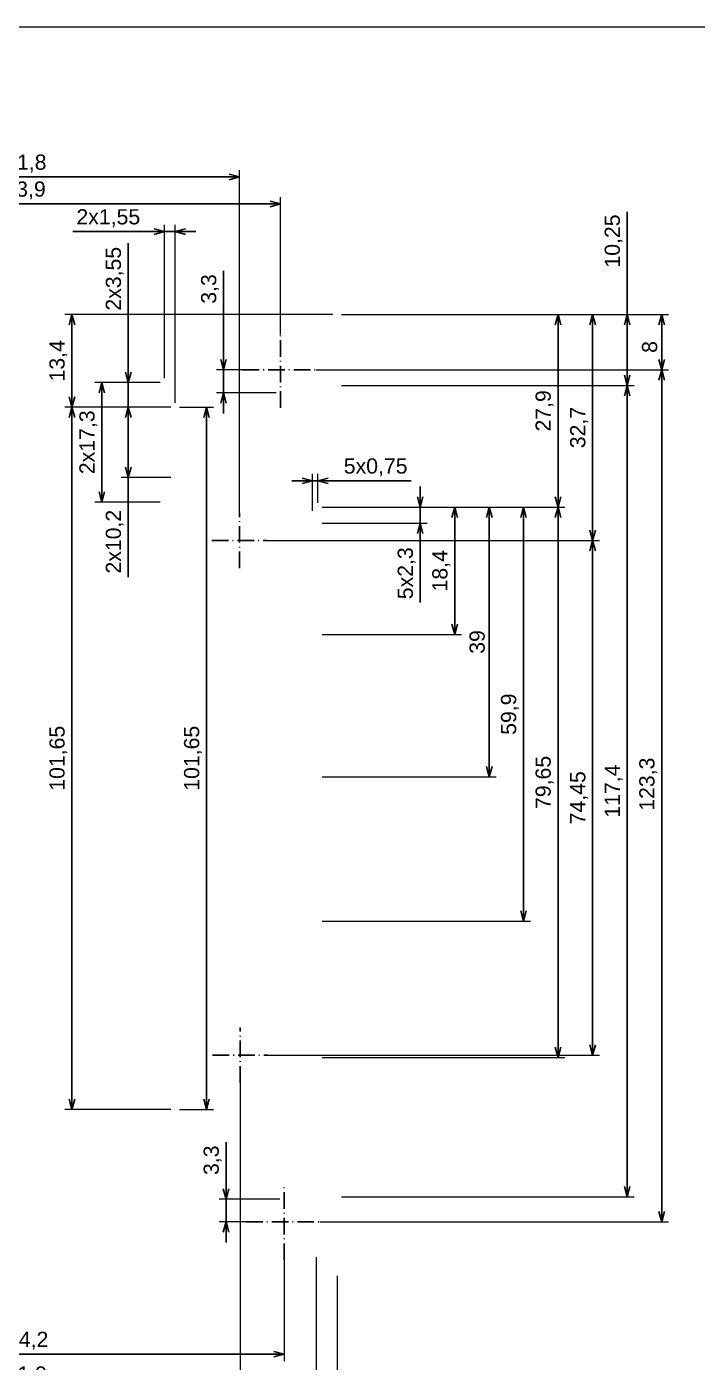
# Paper-space layout 'Base' of a CAD drawing. Header units: millimetres. Extents: x 0 to 414, y 1 to 291.
# Drawn here: x 111.2 to 208.2, y 97.4 to 290.7 of the extents above; entities that cross this region are included whole.
import ezdxf

# ---------------------------------------------------------------- set-up
doc = ezdxf.new("R2010")
doc.units = ezdxf.units.MM
doc.linetypes.add('ACAD_ISO10W100', pattern=[18, 12, -3, 0, -3])
doc.layers.add('MD_Annotation', color=7, linetype='Continuous', lineweight=25)
doc.layers.add('MD_Axes', color=7, linetype='ACAD_ISO10W100', lineweight=25)
doc.styles.get("Standard").update_dxf_attribs({"font": 'arial.ttf'})
doc.dimstyles.new('ISO-25', dxfattribs={"dimtxt": 2.2, "dimasz": 1.5, "dimexe": 1, "dimexo": 0.625, "dimtad": 1, "dimrnd": 0.05, "dimtxsty": 'Standard', "dimblk": 'OPEN30', "dimcen": 2.5, "dimadec": 0, "dimazin": 0, "dimtfac": 1, "dimtmove": 0, "dimatfit": 3, "dimfxl": 1, "dimlwe": 18, "dimarcsym": 0})

# ---------------------------------------------------------------- blocks, each defined once
blk = doc.blocks.new('_Open30')
at = {"color": 0, "linetype": 'ByBlock', "lineweight": -2}
for p, q in [((-1, 0.26794919), (0, 0)), ((0, 0), (-1, -0.26794919)), ((0, 0), (-1, 0))]:
    blk.add_line(p, q, dxfattribs=at)
blk = doc.blocks.new('*D35')
at = {"layer": 'Defpoints', "color": 0, "transparency": 16777216}
for p in [(66.44612030474264, 110.5601035107591), (156.1008463942994, 110.5601035107591), (156.1008463942994, 83.56010351075909)]:
    blk.add_point(p, dxfattribs=at)
at = {"layer": 'MD_Annotation', "color": 0, "lineweight": 18, "transparency": 16777216}
for p, q in [((66.44612030474264, 109.9351035107591), (66.44612030474264, 82.56010351075909)), ((156.1008463942994, 109.9351035107591), (156.1008463942994, 82.56010351075909))]:
    blk.add_line(p, q, dxfattribs=at)
at = {"layer": 'MD_Annotation', "color": 0, "lineweight": -2, "transparency": 16777216}
blk.add_line((67.94612030474264, 83.56010351075909), (154.6008463942994, 83.56010351075909), dxfattribs=at)
at = {"layer": 'MD_Annotation', "color": 0, "lineweight": -2, "transparency": 16777216, "xscale": 1.5, "yscale": 1.5, "zscale": 1.5, "rotation": 180}
blk.add_blockref('_Open30', (66.44612030474264, 83.56010351075909), dxfattribs=at)
at = {"layer": 'MD_Annotation', "color": 0, "lineweight": -2, "transparency": 16777216, "xscale": 1.5, "yscale": 1.5, "zscale": 1.5}
blk.add_blockref('_Open30', (156.1008463942994, 83.56010351075909), dxfattribs=at)
at = {"layer": 'MD_Annotation', "color": 0, "transparency": 16777216, "insert": (111.273483349521, 85.50720446573862), "char_height": 2.2, "attachment_point": 5}
blk.add_mtext('89,65', dxfattribs=at)
blk = doc.blocks.new('*D36')
at = {"layer": 'Defpoints', "color": 0, "transparency": 16777216}
for p in [(69.14203738216884, 113.2395660808341), (153.0420373821703, 113.2395660808341), (153.0420373821703, 88.5601035107609)]:
    blk.add_point(p, dxfattribs=at)
at = {"layer": 'MD_Annotation', "color": 0, "lineweight": 18, "transparency": 16777216}
for p, q in [((69.14203738216884, 112.6145660808341), (69.14203738216884, 103.7043054207182)), ((153.0420373821703, 112.6145660808341), (153.0420373821703, 87.5601035107609)), ((69.14203738216884, 96.68510351075909), (69.14203738216884, 87.5601035107609))]:
    blk.add_line(p, q, dxfattribs=at)
at = {"layer": 'MD_Annotation', "color": 0, "lineweight": -2, "transparency": 16777216}
blk.add_line((70.64203738216884, 88.5601035107609), (151.5420373821703, 88.5601035107609), dxfattribs=at)
at = {"layer": 'MD_Annotation', "color": 0, "lineweight": -2, "transparency": 16777216, "xscale": 1.5, "yscale": 1.5, "zscale": 1.5, "rotation": 180}
blk.add_blockref('_Open30', (69.14203738216884, 88.5601035107609), dxfattribs=at)
at = {"layer": 'MD_Annotation', "color": 0, "lineweight": -2, "transparency": 16777216, "xscale": 1.5, "yscale": 1.5, "zscale": 1.5}
blk.add_blockref('_Open30', (153.0420373821703, 88.5601035107609), dxfattribs=at)
at = {"layer": 'MD_Annotation', "color": 0, "transparency": 16777216, "insert": (111.0920373821696, 90.50720446574043), "char_height": 2.2, "attachment_point": 5}
blk.add_mtext('83,9', dxfattribs=at)
blk = doc.blocks.new('*D47')
at = {"layer": 'Defpoints', "color": 0, "transparency": 16777216}
for p in [(147.9234308785017, 265.035690005936), (147.9234308785017, 245.5162483642216), (74.02353582054093, 245.3917075173667)]:
    blk.add_point(p, dxfattribs=at)
at = {"layer": 'MD_Annotation', "color": 0, "lineweight": 18, "transparency": 16777216}
for p, q in [((74.02353582054093, 246.0167075173667), (74.02353582054093, 266.035690005936)), ((147.9234308785017, 246.1412483642216), (147.9234308785017, 266.035690005936))]:
    blk.add_line(p, q, dxfattribs=at)
at = {"layer": 'MD_Annotation', "color": 0, "lineweight": -2, "transparency": 16777216}
blk.add_line((75.52353582054093, 265.035690005936), (146.4234308785017, 265.035690005936), dxfattribs=at)
at = {"layer": 'MD_Annotation', "color": 0, "lineweight": -2, "transparency": 16777216, "xscale": 1.5, "yscale": 1.5, "zscale": 1.5, "rotation": 180}
blk.add_blockref('_Open30', (74.02353582054093, 265.035690005936), dxfattribs=at)
at = {"layer": 'MD_Annotation', "color": 0, "lineweight": -2, "transparency": 16777216, "xscale": 1.5, "yscale": 1.5, "zscale": 1.5}
blk.add_blockref('_Open30', (147.9234308785017, 265.035690005936), dxfattribs=at)
at = {"layer": 'MD_Annotation', "color": 0, "transparency": 16777216, "insert": (110.9734833495213, 266.9827909609156), "char_height": 2.2, "attachment_point": 5}
blk.add_mtext('73,9', dxfattribs=at)
blk = doc.blocks.new('*D48')
at = {"layer": 'Defpoints', "color": 0, "transparency": 16777216}
for p in [(141.9854576574999, 268.9322292688391), (80.18546272770982, 219.3418123715073), (141.9854576574999, 219.31677883261)]:
    blk.add_point(p, dxfattribs=at)
at = {"layer": 'MD_Annotation', "color": 0, "lineweight": 18, "transparency": 16777216}
for p, q in [((80.18546272770982, 266.1677231422377), (80.18546272770982, 269.9322292688391)), ((141.9854576574999, 219.94177883261), (141.9854576574999, 269.9322292688391)), ((80.18546272770982, 219.9668123715073), (80.18546272770982, 259.1485212322787))]:
    blk.add_line(p, q, dxfattribs=at)
at = {"layer": 'MD_Annotation', "color": 0, "lineweight": -2, "transparency": 16777216}
blk.add_line((81.68546272770982, 268.9322292688391), (140.4854576574999, 268.9322292688391), dxfattribs=at)
at = {"layer": 'MD_Annotation', "color": 0, "lineweight": -2, "transparency": 16777216, "xscale": 1.5, "yscale": 1.5, "zscale": 1.5, "rotation": 180}
blk.add_blockref('_Open30', (80.18546272770982, 268.9322292688391), dxfattribs=at)
at = {"layer": 'MD_Annotation', "color": 0, "lineweight": -2, "transparency": 16777216, "xscale": 1.5, "yscale": 1.5, "zscale": 1.5}
blk.add_blockref('_Open30', (141.9854576574999, 268.9322292688391), dxfattribs=at)
at = {"layer": 'MD_Annotation', "color": 0, "transparency": 16777216, "insert": (111.0854601926048, 270.8793302238187), "char_height": 2.2, "attachment_point": 5}
blk.add_mtext('61,8', dxfattribs=at)
blk = doc.blocks.new('*D49')
at = {"layer": 'Defpoints', "color": 0, "transparency": 16777216}
for p in [(156.1008463942999, 249.0235212322788), (117.746810810744, 235.6418123715194), (132.6726865843448, 235.6418123715194)]:
    blk.add_point(p, dxfattribs=at)
at = {"layer": 'MD_Annotation', "color": 0, "lineweight": 18, "transparency": 16777216}
for p, q in [((155.4758463942999, 249.0235212322788), (116.746810810744, 249.0235212322788)), ((132.0476865843448, 235.6418123715194), (116.746810810744, 235.6418123715194))]:
    blk.add_line(p, q, dxfattribs=at)
at = {"layer": 'MD_Annotation', "color": 0, "lineweight": -2, "transparency": 16777216}
blk.add_line((117.746810810744, 247.5235212322788), (117.746810810744, 237.1418123715194), dxfattribs=at)
at = {"layer": 'MD_Annotation', "color": 0, "lineweight": -2, "transparency": 16777216, "xscale": 1.5, "yscale": 1.5, "zscale": 1.5}
for p, rotation in [((117.746810810744, 249.0235212322788), 90), ((117.746810810744, 235.6418123715194), 270)]:
    blk.add_blockref('_Open30', p, dxfattribs=dict(at, rotation=rotation))
at = {"layer": 'MD_Annotation', "color": 0, "transparency": 16777216, "insert": (115.7997098557645, 242.332666801899), "char_height": 2.2, "attachment_point": 5, "rotation": 90}
blk.add_mtext('13,4', dxfattribs=at)
blk = doc.blocks.new('*D50')
at = {"layer": 'Defpoints', "color": 0, "transparency": 16777216}
for p in [(132.6726865843448, 235.6418123715194), (125.8927994753747, 225.4418123715187), (132.6726865843448, 225.4418123715187)]:
    blk.add_point(p, dxfattribs=at)
at = {"layer": 'MD_Annotation', "color": 0, "lineweight": 18, "transparency": 16777216}
for p, q in [((132.0476865843448, 235.6418123715194), (124.8927994753747, 235.6418123715194)), ((132.0476865843448, 225.4418123715187), (124.8927994753747, 225.4418123715187))]:
    blk.add_line(p, q, dxfattribs=at)
at = {"layer": 'MD_Annotation', "color": 0, "lineweight": -2, "transparency": 16777216}
for p, q in [((125.8927994753747, 234.1418123715194), (125.8927994753747, 226.9418123715187)), ((125.8927994753747, 225.4418123715187), (125.8927994753748, 211.0441686952725))]:
    blk.add_line(p, q, dxfattribs=at)
at = {"layer": 'MD_Annotation', "color": 0, "lineweight": -2, "transparency": 16777216, "xscale": 1.5, "yscale": 1.5, "zscale": 1.5}
for p, rotation in [((125.8927994753747, 235.6418123715194), 90), ((125.8927994753747, 225.4418123715187), 270)]:
    blk.add_blockref('_Open30', p, dxfattribs=dict(at, rotation=rotation))
at = {"layer": 'MD_Annotation', "color": 0, "transparency": 16777216, "insert": (123.9456985203953, 216.1569585997745), "char_height": 2.2, "attachment_point": 5, "rotation": 90}
blk.add_mtext('2x10,2', dxfattribs=at)
blk = doc.blocks.new('*D54')
at = {"layer": 'Defpoints', "color": 0, "transparency": 16777216}
for p in [(122.0766814343324, 239.1974615736946), (131.1420373821693, 239.1974615736946), (131.1420373821693, 221.8861631693436)]:
    blk.add_point(p, dxfattribs=at)
at = {"layer": 'MD_Annotation', "color": 0, "lineweight": 18, "transparency": 16777216}
for p, q in [((130.5170373821693, 239.1974615736946), (121.0766814343324, 239.1974615736946)), ((130.5170373821693, 221.8861631693436), (121.0766814343324, 221.8861631693436))]:
    blk.add_line(p, q, dxfattribs=at)
at = {"layer": 'MD_Annotation', "color": 0, "lineweight": -2, "transparency": 16777216}
blk.add_line((122.0766814343324, 223.3861631693436), (122.0766814343324, 237.6974615736946), dxfattribs=at)
at = {"layer": 'MD_Annotation', "color": 0, "lineweight": -2, "transparency": 16777216, "xscale": 1.5, "yscale": 1.5, "zscale": 1.5}
for p, rotation in [((122.0766814343324, 239.1974615736946), 90), ((122.0766814343324, 221.8861631693436), 270)]:
    blk.add_blockref('_Open30', p, dxfattribs=dict(at, rotation=rotation))
at = {"layer": 'MD_Annotation', "color": 0, "transparency": 16777216, "insert": (120.1295804793529, 230.541812371519), "char_height": 2.2, "attachment_point": 5, "rotation": 90}
blk.add_mtext('2x17,3', dxfattribs=at)
blk = doc.blocks.new('*D56')
at = {"layer": 'Defpoints', "color": 0, "transparency": 16777216}
for p in [(143.4234308785017, 241.0162483642217), (139.6721737211715, 237.7162483642225), (147.9234308784999, 237.7162483642225)]:
    blk.add_point(p, dxfattribs=at)
at = {"layer": 'MD_Annotation', "color": 0, "lineweight": -2, "transparency": 16777216}
for p, q in [((139.6721737211715, 242.5162483642217), (139.6721737211715, 255.3561815601803)), ((139.6721737211715, 237.7162483642225), (139.6721737211715, 241.0162483642217)), ((139.6721737211715, 236.2162483642225), (139.6721737211715, 234.7162483642225))]:
    blk.add_line(p, q, dxfattribs=at)
at = {"layer": 'MD_Annotation', "color": 0, "lineweight": 18, "transparency": 16777216}
for p, q in [((142.7984308785017, 241.0162483642217), (138.6721737211715, 241.0162483642217)), ((147.2984308784999, 237.7162483642225), (138.6721737211715, 237.7162483642225))]:
    blk.add_line(p, q, dxfattribs=at)
at = {"layer": 'MD_Annotation', "color": 0, "lineweight": -2, "transparency": 16777216, "xscale": 1.5, "yscale": 1.5, "zscale": 1.5}
for p, rotation in [((139.6721737211715, 241.0162483642217), 270), ((139.6721737211715, 237.7162483642225), 90)]:
    blk.add_blockref('_Open30', p, dxfattribs=dict(at, rotation=rotation))
at = {"layer": 'MD_Annotation', "color": 0, "transparency": 16777216, "insert": (137.7250727661921, 252.7292716011079), "char_height": 2.2, "attachment_point": 5, "rotation": 90}
blk.add_mtext('3,3', dxfattribs=at)
blk = doc.blocks.new('*D57')
at = {"layer": 'Defpoints', "color": 0, "transparency": 16777216}
for p in [(140.0434791484724, 121.0173763788151), (148.4508463942998, 121.0173763788151), (143.9508463942998, 117.7173763788176)]:
    blk.add_point(p, dxfattribs=at)
at = {"layer": 'MD_Annotation', "color": 0, "lineweight": -2, "transparency": 16777216}
for p, q in [((140.0434791484724, 122.5173763788151), (140.0434791484724, 129.2711962969597)), ((140.0434791484724, 117.7173763788176), (140.0434791484724, 121.0173763788151)), ((140.0434791484724, 116.2173763788176), (140.0434791484724, 114.7173763788176))]:
    blk.add_line(p, q, dxfattribs=at)
at = {"layer": 'MD_Annotation', "color": 0, "lineweight": 18, "transparency": 16777216}
for p, q in [((147.8258463942998, 121.0173763788151), (139.0434791484724, 121.0173763788151)), ((143.3258463942998, 117.7173763788176), (139.0434791484724, 117.7173763788176))]:
    blk.add_line(p, q, dxfattribs=at)
at = {"layer": 'MD_Annotation', "color": 0, "lineweight": -2, "transparency": 16777216, "xscale": 1.5, "yscale": 1.5, "zscale": 1.5}
for p, rotation in [((140.0434791484724, 121.0173763788151), 270), ((140.0434791484724, 117.7173763788176), 90)]:
    blk.add_blockref('_Open30', p, dxfattribs=dict(at, rotation=rotation))
at = {"layer": 'MD_Annotation', "color": 0, "transparency": 16777216, "insert": (138.0963781934929, 126.6442863378873), "char_height": 2.2, "attachment_point": 5, "rotation": 90}
blk.add_mtext('3,3', dxfattribs=at)
blk = doc.blocks.new('*D58')
at = {"layer": 'Defpoints', "color": 0, "transparency": 16777216}
for p in [(156.1008463942999, 249.0235212322788), (144.9854576574999, 216.3167788326119), (193.0374722588964, 216.316778832612)]:
    blk.add_point(p, dxfattribs=at)
at = {"layer": 'MD_Annotation', "color": 0, "lineweight": 18, "transparency": 16777216}
for p, q in [((156.7258463942999, 249.0235212322788), (194.0374722588964, 249.0235212322788)), ((145.6104576574999, 216.3167788326119), (194.0374722588964, 216.316778832612))]:
    blk.add_line(p, q, dxfattribs=at)
at = {"layer": 'MD_Annotation', "color": 0, "lineweight": -2, "transparency": 16777216}
blk.add_line((193.0374722588964, 247.5235212322788), (193.0374722588964, 217.816778832612), dxfattribs=at)
at = {"layer": 'MD_Annotation', "color": 0, "lineweight": -2, "transparency": 16777216, "xscale": 1.5, "yscale": 1.5, "zscale": 1.5}
for p, rotation in [((193.0374722588964, 249.0235212322788), 90), ((193.0374722588964, 216.316778832612), 270)]:
    blk.add_blockref('_Open30', p, dxfattribs=dict(at, rotation=rotation))
at = {"layer": 'MD_Annotation', "color": 0, "transparency": 16777216, "insert": (191.0903713039169, 232.6701500324445), "char_height": 2.2, "attachment_point": 5, "rotation": 90}
blk.add_mtext('32,7', dxfattribs=at)
blk = doc.blocks.new('*D59')
at = {"layer": 'Defpoints', "color": 0, "transparency": 16777216}
for p in [(144.9854576574995, 216.3167788326117), (145.0853970528565, 141.8668459104281), (193.0374722588963, 141.8668459104282)]:
    blk.add_point(p, dxfattribs=at)
at = {"layer": 'MD_Annotation', "color": 0, "lineweight": 18, "transparency": 16777216}
for p, q in [((145.6104576574995, 216.3167788326117), (194.0374722588963, 216.3167788326117)), ((145.7103970528565, 141.8668459104281), (194.0374722588963, 141.8668459104282))]:
    blk.add_line(p, q, dxfattribs=at)
at = {"layer": 'MD_Annotation', "color": 0, "lineweight": -2, "transparency": 16777216}
blk.add_line((193.0374722588963, 214.8167788326117), (193.0374722588963, 143.3668459104282), dxfattribs=at)
at = {"layer": 'MD_Annotation', "color": 0, "lineweight": -2, "transparency": 16777216, "xscale": 1.5, "yscale": 1.5, "zscale": 1.5}
for p, rotation in [((193.0374722588963, 216.3167788326117), 90), ((193.0374722588963, 141.8668459104282), 270)]:
    blk.add_blockref('_Open30', p, dxfattribs=dict(at, rotation=rotation))
at = {"layer": 'MD_Annotation', "color": 0, "transparency": 16777216, "insert": (191.0948733503014, 179.0918123715198), "char_height": 2.2, "attachment_point": 5, "rotation": 90}
blk.add_mtext('74,45', dxfattribs=at)
blk = doc.blocks.new('*D60')
at = {"layer": 'Defpoints', "color": 0, "transparency": 16777216}
for p in [(156.1008463942999, 249.0235212322788), (156.1008463943003, 238.7735212322788), (198.0328455571421, 238.7735212322788)]:
    blk.add_point(p, dxfattribs=at)
at = {"layer": 'MD_Annotation', "color": 0, "lineweight": -2, "transparency": 16777216}
for p, q in [((198.0328455571421, 249.0235212322788), (198.0328455571421, 263.9096404040063)), ((198.0328455571421, 240.2735212322788), (198.0328455571421, 247.5235212322788))]:
    blk.add_line(p, q, dxfattribs=at)
at = {"layer": 'MD_Annotation', "color": 0, "lineweight": 18, "transparency": 16777216}
for p, q in [((156.7258463942999, 249.0235212322788), (199.0328455571421, 249.0235212322788)), ((156.7258463943003, 238.7735212322788), (199.0328455571421, 238.7735212322788))]:
    blk.add_line(p, q, dxfattribs=at)
at = {"layer": 'MD_Annotation', "color": 0, "lineweight": -2, "transparency": 16777216, "xscale": 1.5, "yscale": 1.5, "zscale": 1.5}
for p, rotation in [((198.0328455571421, 249.0235212322788), 90), ((198.0328455571421, 238.7735212322788), 270)]:
    blk.add_blockref('_Open30', p, dxfattribs=dict(at, rotation=rotation))
at = {"layer": 'MD_Annotation', "color": 0, "transparency": 16777216, "insert": (196.0857446021626, 259.6679964749475), "char_height": 2.2, "attachment_point": 5, "rotation": 90}
blk.add_mtext('10,25', dxfattribs=at)
blk = doc.blocks.new('*D61')
at = {"layer": 'Defpoints', "color": 0, "transparency": 16777216}
for p in [(156.1008463942999, 238.7735212322785), (156.1008463942995, 121.3601035107584), (198.0328455571421, 121.3601035107584)]:
    blk.add_point(p, dxfattribs=at)
at = {"layer": 'MD_Annotation', "color": 0, "lineweight": 18, "transparency": 16777216}
for p, q in [((156.7258463942999, 238.7735212322785), (199.0328455571421, 238.7735212322786)), ((156.7258463942995, 121.3601035107584), (199.0328455571421, 121.3601035107584))]:
    blk.add_line(p, q, dxfattribs=at)
at = {"layer": 'MD_Annotation', "color": 0, "lineweight": -2, "transparency": 16777216}
blk.add_line((198.0328455571421, 237.2735212322786), (198.0328455571421, 122.8601035107584), dxfattribs=at)
at = {"layer": 'MD_Annotation', "color": 0, "lineweight": -2, "transparency": 16777216, "xscale": 1.5, "yscale": 1.5, "zscale": 1.5}
for p, rotation in [((198.0328455571421, 238.7735212322786), 90), ((198.0328455571421, 121.3601035107584), 270)]:
    blk.add_blockref('_Open30', p, dxfattribs=dict(at, rotation=rotation))
at = {"layer": 'MD_Annotation', "color": 0, "transparency": 16777216, "insert": (196.0857446021625, 180.0668123715185), "char_height": 2.2, "attachment_point": 5, "rotation": 90}
blk.add_mtext('117,4', dxfattribs=at)
blk = doc.blocks.new('*D62')
at = {"layer": 'Defpoints', "color": 0, "transparency": 16777216}
for p in [(156.1008463942999, 249.0235212322788), (153.2971421994826, 221.1439957438344), (188.0374722588964, 221.1439957438344)]:
    blk.add_point(p, dxfattribs=at)
at = {"layer": 'MD_Annotation', "color": 0, "lineweight": 18, "transparency": 16777216}
for p, q in [((156.7258463942999, 249.0235212322788), (189.0374722588964, 249.0235212322788)), ((153.9221421994826, 221.1439957438344), (189.0374722588964, 221.1439957438344))]:
    blk.add_line(p, q, dxfattribs=at)
at = {"layer": 'MD_Annotation', "color": 0, "lineweight": -2, "transparency": 16777216}
blk.add_line((188.0374722588964, 247.5235212322788), (188.0374722588964, 222.6439957438344), dxfattribs=at)
at = {"layer": 'MD_Annotation', "color": 0, "lineweight": -2, "transparency": 16777216, "xscale": 1.5, "yscale": 1.5, "zscale": 1.5}
for p, rotation in [((188.0374722588964, 249.0235212322788), 90), ((188.0374722588964, 221.1439957438344), 270)]:
    blk.add_blockref('_Open30', p, dxfattribs=dict(at, rotation=rotation))
at = {"layer": 'MD_Annotation', "color": 0, "transparency": 16777216, "insert": (186.0903713039169, 235.0837584880566), "char_height": 2.2, "attachment_point": 5, "rotation": 90}
blk.add_mtext('27,9', dxfattribs=at)
blk = doc.blocks.new('*D63')
at = {"layer": 'Defpoints', "color": 0, "transparency": 16777216}
for p in [(153.2971421994826, 221.1439957438344), (153.2971421994826, 218.8396289992035), (168.1008463942999, 218.8396289992035)]:
    blk.add_point(p, dxfattribs=at)
at = {"layer": 'MD_Annotation', "color": 0, "lineweight": -2, "transparency": 16777216}
for p, q in [((168.1008463942999, 222.6439957438344), (168.1008463942999, 224.1439957438344)), ((168.1008463942999, 221.1439957438344), (168.1008463942999, 218.8396289992035)), ((168.1008463942999, 217.3396289992035), (168.1008463942999, 207.3383329555473))]:
    blk.add_line(p, q, dxfattribs=at)
at = {"layer": 'MD_Annotation', "color": 0, "lineweight": 18, "transparency": 16777216}
for p, q in [((153.9221421994826, 221.1439957438344), (169.1008463942999, 221.1439957438344)), ((153.9221421994826, 218.8396289992035), (169.1008463942999, 218.8396289992035))]:
    blk.add_line(p, q, dxfattribs=at)
at = {"layer": 'MD_Annotation', "color": 0, "lineweight": -2, "transparency": 16777216, "xscale": 1.5, "yscale": 1.5, "zscale": 1.5}
for p, rotation in [((168.1008463942999, 221.1439957438344), 270), ((168.1008463942999, 218.8396289992035), 90)]:
    blk.add_blockref('_Open30', p, dxfattribs=dict(at, rotation=rotation))
at = {"layer": 'MD_Annotation', "color": 0, "transparency": 16777216, "insert": (166.1537454393204, 211.5889809773753), "char_height": 2.2, "attachment_point": 5, "rotation": 90}
blk.add_mtext('5x2,3', dxfattribs=at)
blk = doc.blocks.new('*D65')
at = {"layer": 'Defpoints', "color": 0, "transparency": 16777216}
for p in [(74.25085076201093, 113.191917225671), (148.4508463942998, 113.2173763788158), (148.4558667927395, 98.58556438647932)]:
    blk.add_point(p, dxfattribs=at)
at = {"layer": 'MD_Annotation', "color": 0, "lineweight": 18, "transparency": 16777216}
for p, q in [((74.25106520905561, 112.566917262461), (74.25621427572213, 97.5601052921986)), ((148.4510608413445, 112.5923764156058), (148.456209908011, 97.58556444534337))]:
    blk.add_line(p, q, dxfattribs=at)
at = {"layer": 'MD_Annotation', "color": 0, "lineweight": -2, "transparency": 16777216}
blk.add_line((75.75587107215456, 98.56061990624178), (146.9558668810355, 98.58504971357208), dxfattribs=at)
at = {"layer": 'MD_Annotation', "color": 0, "lineweight": -2, "transparency": 16777216, "xscale": 1.5, "yscale": 1.5, "zscale": 1.5}
for p, rotation in [((74.25587116045064, 98.56010523333455), 180.0196590573288), ((148.4558667927395, 98.58556438647932), 0.01965905732875924)]:
    blk.add_blockref('_Open30', p, dxfattribs=dict(at, rotation=rotation))
at = {"layer": 'MD_Annotation', "color": 0, "transparency": 16777216, "insert": (111.3552008965223, 100.5199356502722), "char_height": 2.2, "attachment_point": 5, "rotation": 0.019659057328759243}
blk.add_mtext('74,2', dxfattribs=at)
blk = doc.blocks.new('*D67')
at = {"layer": 'Defpoints', "color": 0, "transparency": 16777216}
for p in [(80.18552333235266, 138.7418123715304), (142.0853970528565, 138.8668459104281), (142.0853970528565, 93.56010351075908)]:
    blk.add_point(p, dxfattribs=at)
at = {"layer": 'MD_Annotation', "color": 0, "lineweight": 18, "transparency": 16777216}
for p, q in [((80.18552333235266, 138.1168123715304), (80.18552333235266, 92.56010351075908)), ((142.0853970528565, 138.2418459104281), (142.0853970528565, 92.56010351075908))]:
    blk.add_line(p, q, dxfattribs=at)
at = {"layer": 'MD_Annotation', "color": 0, "lineweight": -2, "transparency": 16777216}
blk.add_line((81.68552333235266, 93.56010351075908), (140.5853970528565, 93.56010351075908), dxfattribs=at)
at = {"layer": 'MD_Annotation', "color": 0, "lineweight": -2, "transparency": 16777216, "xscale": 1.5, "yscale": 1.5, "zscale": 1.5, "rotation": 180}
blk.add_blockref('_Open30', (80.18552333235266, 93.56010351075908), dxfattribs=at)
at = {"layer": 'MD_Annotation', "color": 0, "lineweight": -2, "transparency": 16777216, "xscale": 1.5, "yscale": 1.5, "zscale": 1.5}
blk.add_blockref('_Open30', (142.0853970528565, 93.56010351075908), dxfattribs=at)
at = {"layer": 'MD_Annotation', "color": 0, "transparency": 16777216, "insert": (111.1354601926046, 95.50720446573861), "char_height": 2.2, "attachment_point": 5}
blk.add_mtext('61,9', dxfattribs=at)
blk = doc.blocks.new('*D113')
at = {"layer": 'Defpoints', "color": 0, "ltscale": 0.2, "transparency": 16777216}
for p in [(156.1008463942999, 249.0235212322788), (152.4234308785017, 241.0162483642217), (203.0328455571421, 241.0162483642218)]:
    blk.add_point(p, dxfattribs=at)
at = {"layer": 'MD_Annotation', "color": 0, "lineweight": 18, "ltscale": 0.2, "transparency": 16777216}
for p, q in [((156.7258463942999, 249.0235212322788), (204.0328455571421, 249.0235212322788)), ((153.0484308785017, 241.0162483642217), (204.0328455571421, 241.0162483642218))]:
    blk.add_line(p, q, dxfattribs=at)
at = {"layer": 'MD_Annotation', "color": 0, "lineweight": -2, "ltscale": 0.2, "transparency": 16777216}
blk.add_line((203.0328455571421, 247.5235212322788), (203.0328455571421, 242.5162483642218), dxfattribs=at)
at = {"layer": 'MD_Annotation', "color": 0, "lineweight": -2, "ltscale": 0.2, "transparency": 16777216, "xscale": 1.5, "yscale": 1.5, "zscale": 1.5}
for p, rotation in [((203.0328455571421, 249.0235212322788), 90), ((203.0328455571421, 241.0162483642218), 270)]:
    blk.add_blockref('_Open30', p, dxfattribs=dict(at, rotation=rotation))
at = {"layer": 'MD_Annotation', "color": 0, "ltscale": 0.2, "transparency": 16777216, "insert": (201.2845849841544, 244.3375558035377), "char_height": 2.2, "attachment_point": 5, "rotation": 90}
blk.add_mtext('8', dxfattribs=at)
blk = doc.blocks.new('*D114')
at = {"layer": 'Defpoints', "color": 0, "ltscale": 0.2, "transparency": 16777216}
for p in [(152.4234308785013, 241.0162483642215), (152.9508463942998, 117.7173763788158), (203.0328455571417, 117.7173763788158)]:
    blk.add_point(p, dxfattribs=at)
at = {"layer": 'MD_Annotation', "color": 0, "lineweight": 18, "ltscale": 0.2, "transparency": 16777216}
for p, q in [((153.0484308785013, 241.0162483642215), (204.0328455571416, 241.0162483642215)), ((153.5758463942998, 117.7173763788158), (204.0328455571417, 117.7173763788158))]:
    blk.add_line(p, q, dxfattribs=at)
at = {"layer": 'MD_Annotation', "color": 0, "lineweight": -2, "ltscale": 0.2, "transparency": 16777216}
blk.add_line((203.0328455571416, 239.5162483642215), (203.0328455571417, 119.2173763788158), dxfattribs=at)
at = {"layer": 'MD_Annotation', "color": 0, "lineweight": -2, "ltscale": 0.2, "transparency": 16777216, "xscale": 1.5, "yscale": 1.5, "zscale": 1.5}
for p, rotation in [((203.0328455571416, 241.0162483642215), 90), ((203.0328455571417, 117.7173763788158), 270)]:
    blk.add_blockref('_Open30', p, dxfattribs=dict(at, rotation=rotation))
at = {"layer": 'MD_Annotation', "color": 0, "ltscale": 0.2, "transparency": 16777216, "insert": (201.0857446021621, 181.0613235118956), "char_height": 2.2, "attachment_point": 5, "rotation": 90}
blk.add_mtext('123,3', dxfattribs=at)
blk = doc.blocks.new('*D115')
at = {"layer": 'Defpoints', "color": 0, "ltscale": 0.2, "transparency": 16777216}
for p in [(153.2971421994826, 221.1439957438344), (153.2971421994826, 202.7439957438347), (173.1008463943001, 202.7439957438347)]:
    blk.add_point(p, dxfattribs=at)
at = {"layer": 'MD_Annotation', "color": 0, "lineweight": 18, "ltscale": 0.2, "transparency": 16777216}
for p, q in [((153.9221421994826, 221.1439957438344), (174.1008463943001, 221.1439957438344)), ((153.9221421994826, 202.7439957438347), (174.1008463943001, 202.7439957438347))]:
    blk.add_line(p, q, dxfattribs=at)
at = {"layer": 'MD_Annotation', "color": 0, "lineweight": -2, "ltscale": 0.2, "transparency": 16777216}
blk.add_line((173.1008463943001, 219.6439957438344), (173.1008463943001, 204.2439957438347), dxfattribs=at)
at = {"layer": 'MD_Annotation', "color": 0, "lineweight": -2, "ltscale": 0.2, "transparency": 16777216, "xscale": 1.5, "yscale": 1.5, "zscale": 1.5}
for p, rotation in [((173.1008463943001, 221.1439957438344), 90), ((173.1008463943001, 202.7439957438347), 270)]:
    blk.add_blockref('_Open30', p, dxfattribs=dict(at, rotation=rotation))
at = {"layer": 'MD_Annotation', "color": 0, "ltscale": 0.2, "transparency": 16777216, "insert": (171.1537454393206, 211.9439957438344), "char_height": 2.2, "attachment_point": 5, "rotation": 90}
blk.add_mtext('18,4', dxfattribs=at)
blk = doc.blocks.new('*D116')
at = {"layer": 'Defpoints', "color": 0, "ltscale": 0.2, "transparency": 16777216}
for p in [(153.2971421994822, 221.1439957438341), (153.2971421994822, 182.1439957438341), (178.1008463942997, 182.1439957438341)]:
    blk.add_point(p, dxfattribs=at)
at = {"layer": 'MD_Annotation', "color": 0, "lineweight": 18, "ltscale": 0.2, "transparency": 16777216}
for p, q in [((153.9221421994822, 221.1439957438341), (179.1008463942997, 221.1439957438341)), ((153.9221421994822, 182.1439957438341), (179.1008463942997, 182.1439957438341))]:
    blk.add_line(p, q, dxfattribs=at)
at = {"layer": 'MD_Annotation', "color": 0, "lineweight": -2, "ltscale": 0.2, "transparency": 16777216}
blk.add_line((178.1008463942997, 219.6439957438341), (178.1008463942997, 183.6439957438341), dxfattribs=at)
at = {"layer": 'MD_Annotation', "color": 0, "lineweight": -2, "ltscale": 0.2, "transparency": 16777216, "xscale": 1.5, "yscale": 1.5, "zscale": 1.5}
for p, rotation in [((178.1008463942997, 221.1439957438341), 90), ((178.1008463942997, 182.1439957438341), 270)]:
    blk.add_blockref('_Open30', p, dxfattribs=dict(at, rotation=rotation))
at = {"layer": 'MD_Annotation', "color": 0, "ltscale": 0.2, "transparency": 16777216, "insert": (176.3518354802479, 201.643995743834), "char_height": 2.2, "attachment_point": 5, "rotation": 90}
blk.add_mtext('39', dxfattribs=at)
blk = doc.blocks.new('*D117')
at = {"layer": 'Defpoints', "color": 0, "ltscale": 0.2, "transparency": 16777216}
for p in [(153.2971421994822, 221.1439957438341), (153.2971421994822, 161.2439957438344), (183.0388208883617, 161.2439957438344)]:
    blk.add_point(p, dxfattribs=at)
at = {"layer": 'MD_Annotation', "color": 0, "lineweight": 18, "ltscale": 0.2, "transparency": 16777216}
for p, q in [((153.9221421994822, 221.1439957438341), (184.0388208883617, 221.1439957438341)), ((153.9221421994822, 161.2439957438344), (184.0388208883617, 161.2439957438344))]:
    blk.add_line(p, q, dxfattribs=at)
at = {"layer": 'MD_Annotation', "color": 0, "lineweight": -2, "ltscale": 0.2, "transparency": 16777216}
blk.add_line((183.0388208883617, 219.6439957438341), (183.0388208883617, 162.7439957438344), dxfattribs=at)
at = {"layer": 'MD_Annotation', "color": 0, "lineweight": -2, "ltscale": 0.2, "transparency": 16777216, "xscale": 1.5, "yscale": 1.5, "zscale": 1.5}
for p, rotation in [((183.0388208883617, 221.1439957438341), 90), ((183.0388208883617, 161.2439957438344), 270)]:
    blk.add_blockref('_Open30', p, dxfattribs=dict(at, rotation=rotation))
at = {"layer": 'MD_Annotation', "color": 0, "ltscale": 0.2, "transparency": 16777216, "insert": (181.0917199333822, 191.1939957438342), "char_height": 2.2, "attachment_point": 5, "rotation": 90}
blk.add_mtext('59,9', dxfattribs=at)
blk = doc.blocks.new('*D118')
at = {"layer": 'Defpoints', "color": 0, "ltscale": 0.2, "transparency": 16777216}
for p in [(153.2971421994822, 221.1439957438341), (153.2971421994822, 141.4939957438344), (188.0374722588961, 141.4939957438344)]:
    blk.add_point(p, dxfattribs=at)
at = {"layer": 'MD_Annotation', "color": 0, "lineweight": 18, "ltscale": 0.2, "transparency": 16777216}
for p, q in [((153.9221421994822, 221.1439957438341), (189.037472258896, 221.1439957438341)), ((153.9221421994822, 141.4939957438344), (189.0374722588961, 141.4939957438344))]:
    blk.add_line(p, q, dxfattribs=at)
at = {"layer": 'MD_Annotation', "color": 0, "lineweight": -2, "ltscale": 0.2, "transparency": 16777216}
blk.add_line((188.037472258896, 219.6439957438341), (188.0374722588961, 142.9939957438344), dxfattribs=at)
at = {"layer": 'MD_Annotation', "color": 0, "lineweight": -2, "ltscale": 0.2, "transparency": 16777216, "xscale": 1.5, "yscale": 1.5, "zscale": 1.5}
for p, rotation in [((188.037472258896, 221.1439957438341), 90), ((188.0374722588961, 141.4939957438344), 270)]:
    blk.add_blockref('_Open30', p, dxfattribs=dict(at, rotation=rotation))
at = {"layer": 'MD_Annotation', "color": 0, "ltscale": 0.2, "transparency": 16777216, "insert": (186.0903713039165, 181.3189957438342), "char_height": 2.2, "attachment_point": 5, "rotation": 90}
blk.add_mtext('79,65', dxfattribs=at)
blk = doc.blocks.new('*D120')
at = {"layer": 'Defpoints', "color": 0, "ltscale": 0.2, "transparency": 16777216}
for p in [(152.5318828276122, 224.9587581486187), (153.2971421994826, 221.1439957438342), (152.5318828276122, 219.9918123715197)]:
    blk.add_point(p, dxfattribs=at)
at = {"layer": 'MD_Annotation', "color": 0, "lineweight": -2, "ltscale": 0.2, "transparency": 16777216}
for p, q in [((151.0318828276122, 224.9587581486187), (149.5318828276122, 224.9587581486187)), ((152.5318828276122, 224.9587581486187), (153.2971421994826, 224.9587581486187)), ((154.7971421994826, 224.9587581486187), (166.7822537680719, 224.9587581486187))]:
    blk.add_line(p, q, dxfattribs=at)
at = {"layer": 'MD_Annotation', "color": 0, "lineweight": 18, "ltscale": 0.2, "transparency": 16777216}
for p, q in [((152.5318828276122, 220.6168123715197), (152.5318828276122, 225.9587581486187)), ((153.2971421994826, 221.7689957438342), (153.2971421994826, 225.9587581486187))]:
    blk.add_line(p, q, dxfattribs=at)
at = {"layer": 'MD_Annotation', "color": 0, "lineweight": -2, "ltscale": 0.2, "transparency": 16777216, "xscale": 1.5, "yscale": 1.5, "zscale": 1.5}
blk.add_blockref('_Open30', (152.5318828276122, 224.9587581486187), dxfattribs=at)
at = {"layer": 'MD_Annotation', "color": 0, "lineweight": -2, "ltscale": 0.2, "transparency": 16777216, "xscale": 1.5, "yscale": 1.5, "zscale": 1.5, "rotation": 180}
blk.add_blockref('_Open30', (153.2971421994826, 224.9587581486187), dxfattribs=at)
at = {"layer": 'MD_Annotation', "color": 0, "ltscale": 0.2, "transparency": 16777216, "insert": (161.6687135225057, 226.9058591035982), "char_height": 2.2, "attachment_point": 5}
blk.add_mtext('5x0,75', dxfattribs=at)
blk = doc.blocks.new('*D121')
at = {"layer": 'Defpoints', "color": 0, "ltscale": 0.2, "transparency": 16777216}
for p in [(132.6726865843444, 235.6418123715192), (132.6726865843444, 133.9918123715195), (137.2086766406722, 133.9918123715195)]:
    blk.add_point(p, dxfattribs=at)
at = {"layer": 'MD_Annotation', "color": 0, "lineweight": 18, "ltscale": 0.2, "transparency": 16777216}
for p, q in [((133.2976865843444, 235.6418123715192), (138.2086766406721, 235.6418123715192)), ((133.2976865843444, 133.9918123715195), (138.2086766406722, 133.9918123715195))]:
    blk.add_line(p, q, dxfattribs=at)
at = {"layer": 'MD_Annotation', "color": 0, "lineweight": -2, "ltscale": 0.2, "transparency": 16777216}
blk.add_line((137.2086766406721, 234.1418123715192), (137.2086766406722, 135.4918123715195), dxfattribs=at)
at = {"layer": 'MD_Annotation', "color": 0, "lineweight": -2, "ltscale": 0.2, "transparency": 16777216, "xscale": 1.5, "yscale": 1.5, "zscale": 1.5}
for p, rotation in [((137.2086766406721, 235.6418123715192), 90), ((137.2086766406722, 133.9918123715195), 270)]:
    blk.add_blockref('_Open30', p, dxfattribs=dict(at, rotation=rotation))
at = {"layer": 'MD_Annotation', "color": 0, "ltscale": 0.2, "transparency": 16777216, "insert": (135.2615756856926, 184.8168123715193), "char_height": 2.2, "attachment_point": 5, "rotation": 90}
blk.add_mtext('101,65', dxfattribs=at)
blk = doc.blocks.new('*D128')
at = {"layer": 'Defpoints', "color": 0, "ltscale": 0.2, "transparency": 16777216}
for p in [(117.7468108107419, 235.6418123715192), (132.6726865843444, 235.6418123715192), (132.6726865843444, 133.9918123715195)]:
    blk.add_point(p, dxfattribs=at)
at = {"layer": 'MD_Annotation', "color": 0, "lineweight": 18, "ltscale": 0.2, "transparency": 16777216}
for p, q in [((132.0476865843444, 235.6418123715192), (116.7468108107419, 235.6418123715192)), ((132.0476865843444, 133.9918123715195), (116.7468108107419, 133.9918123715195))]:
    blk.add_line(p, q, dxfattribs=at)
at = {"layer": 'MD_Annotation', "color": 0, "lineweight": -2, "ltscale": 0.2, "transparency": 16777216}
blk.add_line((117.7468108107419, 135.4918123715195), (117.7468108107419, 234.1418123715192), dxfattribs=at)
at = {"layer": 'MD_Annotation', "color": 0, "lineweight": -2, "ltscale": 0.2, "transparency": 16777216, "xscale": 1.5, "yscale": 1.5, "zscale": 1.5}
for p, rotation in [((117.7468108107419, 235.6418123715192), 90), ((117.7468108107419, 133.9918123715195), 270)]:
    blk.add_blockref('_Open30', p, dxfattribs=dict(at, rotation=rotation))
at = {"layer": 'MD_Annotation', "color": 0, "ltscale": 0.2, "transparency": 16777216, "insert": (115.7997098557624, 184.8168123715193), "char_height": 2.2, "attachment_point": 5, "rotation": 90}
blk.add_mtext('101,65', dxfattribs=at)
blk = doc.blocks.new('*D186')
at = {"layer": 'Defpoints', "color": 0, "ltscale": 0.2, "transparency": 16777216}
for p in [(132.6726865843443, 261.0235212322787), (131.1420373821688, 239.1974615736942), (132.6726865843443, 235.6418123715191)]:
    blk.add_point(p, dxfattribs=at)
at = {"layer": 'MD_Annotation', "color": 0, "lineweight": -2, "ltscale": 0.2, "transparency": 16777216}
for p, q in [((129.6420373821688, 261.0235212322787), (117.8774398378305, 261.0235212322787)), ((132.6726865843443, 261.0235212322787), (131.1420373821688, 261.0235212322787)), ((134.1726865843443, 261.0235212322787), (135.6726865843443, 261.0235212322787))]:
    blk.add_line(p, q, dxfattribs=at)
at = {"layer": 'MD_Annotation', "color": 0, "lineweight": 18, "ltscale": 0.2, "transparency": 16777216}
for p, q in [((131.1420373821688, 239.8224615736942), (131.1420373821688, 262.0235212322787)), ((132.6726865843443, 236.2668123715191), (132.6726865843443, 262.0235212322787))]:
    blk.add_line(p, q, dxfattribs=at)
at = {"layer": 'MD_Annotation', "color": 0, "lineweight": -2, "ltscale": 0.2, "transparency": 16777216, "xscale": 1.5, "yscale": 1.5, "zscale": 1.5}
blk.add_blockref('_Open30', (131.1420373821688, 261.0235212322787), dxfattribs=at)
at = {"layer": 'MD_Annotation', "color": 0, "lineweight": -2, "ltscale": 0.2, "transparency": 16777216, "xscale": 1.5, "yscale": 1.5, "zscale": 1.5, "rotation": 180}
blk.add_blockref('_Open30', (132.6726865843443, 261.0235212322787), dxfattribs=at)
at = {"layer": 'MD_Annotation', "color": 0, "ltscale": 0.2, "transparency": 16777216, "insert": (123.0097386099997, 262.9706221872582), "char_height": 2.2, "attachment_point": 5}
blk.add_mtext('2x1,55', dxfattribs=at)
blk = doc.blocks.new('*D188')
at = {"layer": 'Defpoints', "color": 0, "ltscale": 0.2, "transparency": 16777216}
for p in [(131.1420373821689, 239.1974615736943), (125.8927994753747, 235.6418123715192), (132.6726865843444, 235.6418123715192)]:
    blk.add_point(p, dxfattribs=at)
at = {"layer": 'MD_Annotation', "color": 0, "lineweight": -2, "ltscale": 0.2, "transparency": 16777216}
for p, q in [((125.8927994753747, 240.6974615736943), (125.8927994753747, 259.3373572874758)), ((125.8927994753747, 235.6418123715192), (125.8927994753747, 239.1974615736943)), ((125.8927994753747, 234.1418123715192), (125.8927994753747, 232.6418123715192))]:
    blk.add_line(p, q, dxfattribs=at)
at = {"layer": 'MD_Annotation', "color": 0, "lineweight": 18, "ltscale": 0.2, "transparency": 16777216}
for p, q in [((130.5170373821689, 239.1974615736943), (124.8927994753747, 239.1974615736943)), ((132.0476865843444, 235.6418123715192), (124.8927994753747, 235.6418123715192))]:
    blk.add_line(p, q, dxfattribs=at)
at = {"layer": 'MD_Annotation', "color": 0, "lineweight": -2, "ltscale": 0.2, "transparency": 16777216, "xscale": 1.5, "yscale": 1.5, "zscale": 1.5}
for p, rotation in [((125.8927994753747, 239.1974615736943), 270), ((125.8927994753747, 235.6418123715192), 90)]:
    blk.add_blockref('_Open30', p, dxfattribs=dict(at, rotation=rotation))
at = {"layer": 'MD_Annotation', "color": 0, "ltscale": 0.2, "transparency": 16777216, "insert": (123.9456985203953, 254.2050585153065), "char_height": 2.2, "attachment_point": 5, "rotation": 90}
blk.add_mtext('2x3,55', dxfattribs=at)

psp = doc.layouts.new('Base')

# ---------------------------------------------------------------- linework, layer by layer
at = {"layer": 'MD_Annotation', "ltscale": 0.2}
psp.add_line((413.5106143873654, 290.58650572123), (-0.05919064975250876, 290.6804257593558), dxfattribs=at)
at = {"layer": 'MD_Axes', "ltscale": 0.2}
for p, q in [((147.9234308785012, 235.5162483642214), (147.9234308785012, 246.5162483642214)), ((142.4234308785012, 241.0162483642214), (153.4234308785012, 241.0162483642214)), ((141.9854576574994, 212.3167788326098), (141.9854576574994, 220.3167788326098)), ((137.9854576574994, 216.3167788326098), (145.9854576574994, 216.3167788326098)), ((142.0853970528565, 137.8668459104281), (142.0853970528565, 145.8668459104281)), ((138.0853970528565, 141.8668459104281), (146.0853970528565, 141.8668459104281)), ((148.4508463942998, 112.2173763788158), (148.4508463942998, 123.2173763788158)), ((142.9508463942998, 117.7173763788158), (153.9508463942998, 117.7173763788158))]:
    psp.add_line(p, q, dxfattribs=at)

# ---------------------------------------------------------------- dimensions: what is measured, and where the dimension line sits
at = {"layer": 'MD_Annotation'}
for base, p1, p2, angle, picture, middle in [((141.9854576574999, 268.9322292688391), (80.18546272770982, 219.3418123715073), (141.9854576574999, 219.31677883261), 180, '*D48', (111.0854601926048, 270.8793302238187)), ((147.9234308785017, 265.035690005936), (74.02353582054093, 245.3917075173667), (147.9234308785017, 245.5162483642216), 180, '*D47', (110.9734833495213, 266.9827909609156)), ((117.746810810744, 235.6418123715194), (156.1008463942999, 249.0235212322787), (132.6726865843448, 235.6418123715193), 269.9999999999994, '*D49', (115.7997098557645, 242.332666801899)), ((193.0374722588963, 141.8668459104282), (144.9854576574994, 216.3167788326116), (145.0853970528565, 141.8668459104281), 90, '*D59', (191.0948733503014, 179.0918123715198)), ((140.0434791484724, 121.0173763788151), (143.9508463942998, 117.7173763788176), (148.4508463942998, 121.017376378815), 269.9999999999998, '*D57', (138.0963781934929, 126.6442863378873))]:
    dim = psp.add_linear_dim(base=base, p1=p1, p2=p2, angle=angle, dimstyle='ISO-25', override={"dimlfac": -1}, dxfattribs=at)
    dim.commit()
    dim.dimension.update_dxf_attribs({"geometry": picture, "text_midpoint": middle})
at = {"layer": 'MD_Annotation', "ltscale": 0.2}
for base, p1, p2, angle, text, override, picture, middle in [((132.6726865843443, 261.0235212322787), (131.1420373821688, 239.1974615736942), (132.6726865843443, 235.6418123715191), 180, '2x<>', {"dimlfac": -1}, '*D186', (123.0097386099997, 261.0235212322787)), ((125.8927994753747, 235.6418123715192), (131.1420373821688, 239.1974615736942), (132.6726865843443, 235.6418123715191), 269.999999999999, '2x<>', {"dimlfac": -1, "dimpost": ''}, '*D188', (125.8927994753748, 254.2050585153065)), ((152.5318828276122, 224.9587581486187), (153.2971421994826, 221.1439957438342), (152.5318828276122, 219.9918123715197), 180, '5x<>', {"dimlfac": -1}, '*D120', (161.6687135225057, 224.9587581486187))]:
    dim = psp.add_linear_dim(base=base, p1=p1, p2=p2, angle=angle, text=text, dimstyle='ISO-25', override=override, dxfattribs=at)
    dim.commit()
    dim.dimension.update_dxf_attribs({"geometry": picture, "text_midpoint": middle, "dimtype": 160})
at = {"layer": 'MD_Annotation'}
for base, p1, p2, angle, picture, middle in [((198.0328455571421, 238.7735212322788), (156.1008463942999, 249.0235212322787), (156.1008463943003, 238.7735212322787), 90, '*D60', (198.0328455571422, 259.6679964749475)), ((139.6721737211715, 237.7162483642225), (143.4234308785017, 241.0162483642216), (147.9234308784999, 237.7162483642223), 269.9999999999994, '*D56', (139.6721737211716, 252.7292716011079)), ((193.0374722588964, 216.316778832612), (156.1008463942999, 249.0235212322787), (144.9854576574999, 216.3167788326118), 90, '*D58', (193.0374722588964, 232.6701500324445)), ((188.0374722588964, 221.1439957438344), (156.1008463942999, 249.0235212322787), (153.2971421994826, 221.1439957438342), 90, '*D62', (188.0374722588965, 235.0837584880566)), ((198.0328455571421, 121.3601035107584), (156.1008463942998, 238.7735212322784), (156.1008463942994, 121.3601035107583), 90, '*D61', (198.0328455571421, 180.0668123715185))]:
    dim = psp.add_linear_dim(base=base, p1=p1, p2=p2, angle=angle, dimstyle='ISO-25', override={"dimlfac": -1}, dxfattribs=at)
    dim.commit()
    dim.dimension.update_dxf_attribs({"geometry": picture, "text_midpoint": middle, "dimtype": 160})
at = {"layer": 'MD_Annotation', "ltscale": 0.2}
for base, p1, p2, picture, middle in [((203.0328455571421, 241.0162483642218), (156.1008463942999, 249.0235212322787), (152.4234308785017, 241.0162483642216), '*D113', (203.0328455571421, 244.3375558035377)), ((203.0328455571417, 117.7173763788158), (152.4234308785012, 241.0162483642214), (152.9508463942998, 117.7173763788158), '*D114', (203.0328455571416, 181.0613235118956))]:
    dim = psp.add_linear_dim(base=base, p1=p1, p2=p2, angle=90, dimstyle='ISO-25', override={"dimlfac": -1}, dxfattribs=at)
    dim.commit()
    dim.dimension.update_dxf_attribs({"geometry": picture, "text_midpoint": middle, "dimtype": 160})
at = {"layer": 'MD_Annotation'}
dim = psp.add_linear_dim(base=(122.0766814343324, 239.1974615736946), p1=(131.1420373821693, 221.8861631693435), p2=(131.1420373821693, 239.1974615736945), angle=269.9999999999996, text='2x<>', dimstyle='ISO-25', override={"dimlfac": -1, "dimpost": ''}, dxfattribs=at)
dim.commit()
dim.dimension.update_dxf_attribs({"geometry": '*D54', "text_midpoint": (120.1295804793529, 230.541812371519)})
at = {"layer": 'MD_Annotation', "ltscale": 0.2}
for base, p1, p2, angle, picture, middle in [((117.7468108107419, 235.6418123715192), (132.6726865843443, 133.9918123715195), (132.6726865843443, 235.6418123715191), 269.9999999999998, '*D128', (115.7997098557624, 184.8168123715193)), ((137.2086766406722, 133.9918123715195), (132.6726865843443, 235.6418123715191), (132.6726865843443, 133.9918123715195), 90, '*D121', (135.2615756856926, 184.8168123715193)), ((173.1008463943001, 202.7439957438347), (153.2971421994826, 221.1439957438342), (153.2971421994826, 202.7439957438346), 90, '*D115', (171.1537454393206, 211.9439957438344)), ((178.1008463942997, 182.1439957438341), (153.2971421994821, 221.143995743834), (153.2971421994821, 182.143995743834), 90, '*D116', (176.3518354802479, 201.643995743834)), ((183.0388208883617, 161.2439957438344), (153.2971421994821, 221.143995743834), (153.2971421994821, 161.2439957438344), 90, '*D117', (181.0917199333822, 191.1939957438342)), ((188.0374722588961, 141.4939957438344), (153.2971421994821, 221.143995743834), (153.2971421994821, 141.4939957438344), 90, '*D118', (186.0903713039165, 181.3189957438342))]:
    dim = psp.add_linear_dim(base=base, p1=p1, p2=p2, angle=angle, dimstyle='ISO-25', override={"dimlfac": -1}, dxfattribs=at)
    dim.commit()
    dim.dimension.update_dxf_attribs({"geometry": picture, "text_midpoint": middle})
at = {"layer": 'MD_Annotation'}
for base, p1, p2, angle, text, picture, middle in [((125.8927994753747, 225.4418123715187), (132.6726865843448, 235.6418123715193), (132.6726865843448, 225.4418123715186), 269.9999999999997, '2x<>', '*D50', (125.8927994753748, 216.1569585997745)), ((168.1008463942999, 218.8396289992035), (153.2971421994826, 221.1439957438342), (153.2971421994826, 218.8396289992033), 90, '5x<>', '*D63', (168.1008463942999, 211.5889809773753))]:
    dim = psp.add_linear_dim(base=base, p1=p1, p2=p2, angle=angle, text=text, dimstyle='ISO-25', override={"dimlfac": -1}, dxfattribs=at)
    dim.commit()
    dim.dimension.update_dxf_attribs({"geometry": picture, "text_midpoint": middle, "dimtype": 160})
for base, p1, p2, picture, middle in [((142.0853970528565, 93.56010351075908), (80.18552333235266, 138.7418123715304), (142.0853970528565, 138.8668459104281), '*D67', (111.1354601926046, 95.50720446573861)), ((153.0420373821703, 88.5601035107609), (69.14203738216884, 113.2395660808341), (153.0420373821703, 113.2395660808341), '*D36', (111.0920373821696, 90.50720446574043)), ((156.1008463942994, 83.56010351075909), (66.44612030474264, 110.5601035107591), (156.1008463942994, 110.5601035107591), '*D35', (111.273483349521, 85.50720446573862))]:
    dim = psp.add_linear_dim(base=base, p1=p1, p2=p2, dimstyle='ISO-25', override={"dimlfac": -1}, dxfattribs=at)
    dim.commit()
    dim.dimension.update_dxf_attribs({"geometry": picture, "text_midpoint": middle})
dim = psp.add_aligned_dim(p1=(74.25085076201094, 113.191917225671), p2=(148.4508463942998, 113.2173763788158), distance=-14.631812853624192, dimstyle='ISO-25', override={"dimlfac": -1}, dxfattribs=at)
dim.commit()
dim.dimension.update_dxf_attribs({"geometry": '*D65', "text_midpoint": (111.3552008965223, 100.5199356502722)})

doc.saveas('drawing.dxf')
